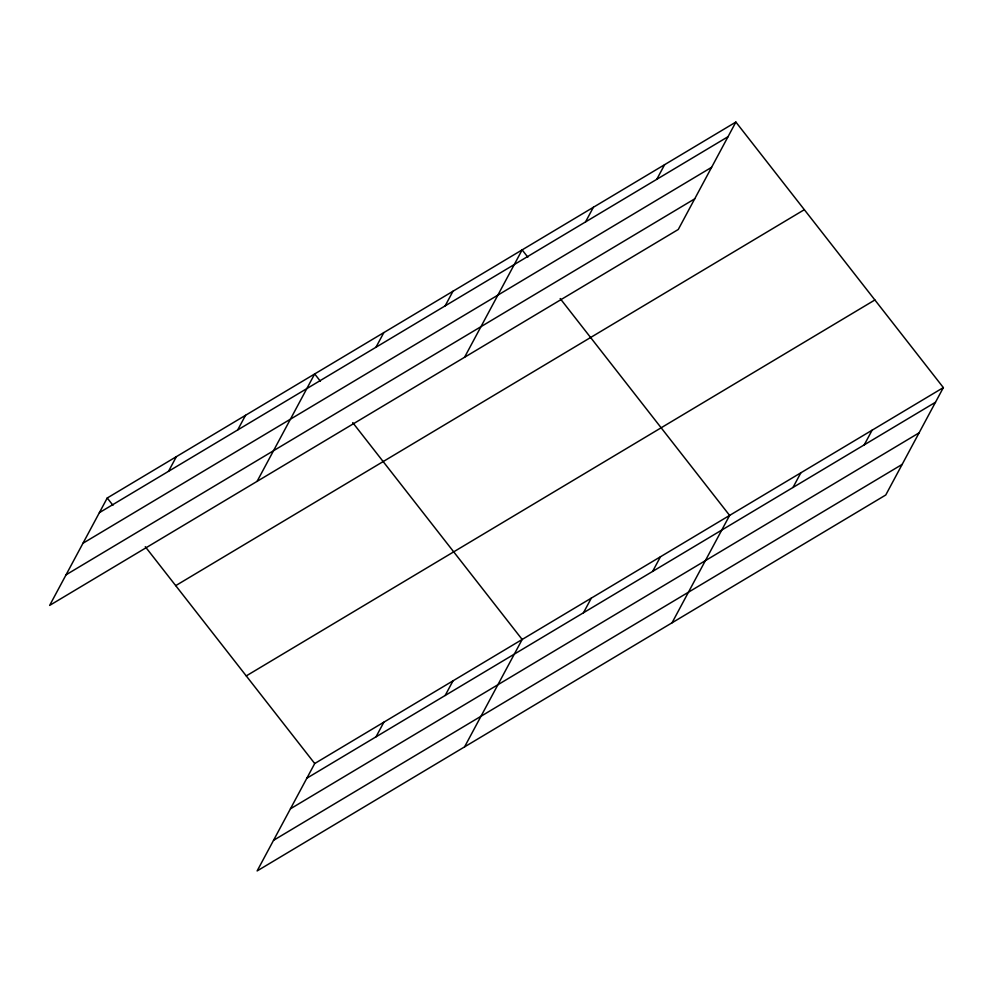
<?xml version="1.0" encoding="UTF-8"?>
<svg xmlns="http://www.w3.org/2000/svg" width="993" height="993" viewBox="0 0 993 993"><rect width="100%" height="100%" fill="white"/><g stroke="black" fill="none" stroke-linecap="round" stroke-linejoin="round"><path stroke-width="1.49" d="M735.875 122.065L107.244 498.002L49.65 605.407L678.281 229.47L735.875 122.065L943.35 387.593L885.756 494.998L257.125 870.935L314.719 763.53L943.35 387.593M168.537 471.303L176.394 456.643M237.687 429.944L245.544 415.297M257.1 481.344L314.682 373.939L320.391 381.25M375.975 347.24L383.832 332.593M445.125 305.894L452.982 291.234M464.55 357.281L522.132 249.876L527.842 257.187M585.522 221.923L593.38 207.276M656.77 179.323L664.627 164.664M376.012 736.831L383.869 722.184M445.162 695.485L453.019 680.826M464.575 746.873L522.169 639.48L352.726 422.621M583.462 612.78L591.319 598.121M652.612 571.422L660.469 556.763M672.025 622.822L729.619 515.417L560.176 298.558M792.997 487.464L800.855 472.805M864.245 444.852L872.102 430.205M99.387 512.661L728.018 136.711M82.965 543.258L711.596 167.321M66.059 574.798L694.69 198.861M175.711 585.634L804.342 209.684M246.252 675.91L874.883 299.973M306.862 778.189L935.493 402.252M290.452 808.798L919.084 432.849M273.547 840.326L902.178 464.389M107.244 498.002L112.941 505.3M145.276 546.684L314.719 763.53"/></g></svg>
